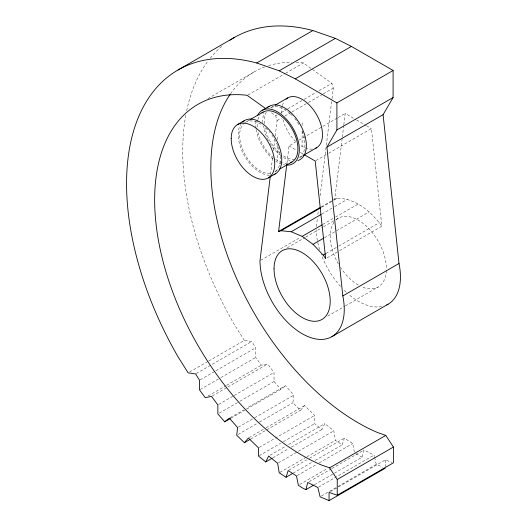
<?xml version="1.0" encoding="UTF-8"?>
<svg xmlns="http://www.w3.org/2000/svg" width="527" height="527" viewBox="0 0 527 527"><rect width="100%" height="100%" fill="white"/><g stroke="black" fill="none" stroke-linecap="round" stroke-linejoin="round"><path stroke-width="0.4" stroke-dasharray="2.63 1.98" d="M354.368 452.074L352.682 443.543L344.355 438.108L342.234 444.828L335.389 440.361L333.822 430.842L324.843 423.603L321.925 429.492L314.685 423.649L314.685 415.401L304.553 405.579L300.574 410.269L292.88 402.812L293.809 395.164L285.548 385.692L246.432 408.273M270.529 174.332L272.716 156.407M273.414 150.702L274.705 140.11M275.206 136.038L277.097 120.558L275.667 115.762L270.377 111.974M286.945 163.021L289.033 145.9L295.436 142.204M316.371 226.643L317.465 217.677M317.86 214.417L318.255 211.162M320.146 195.675L331.885 99.531M331.984 98.714L333.275 88.121L331.852 83.325L303.42 62.976L301.872 62.687A208.56 120.413 60 0 0 296.246 62.291M333.347 199.878L334.77 199.061L342.234 137.922M342.333 137.106L343.723 125.696M343.821 124.879L345.218 113.463L355.83 119.589M314.441 484.735L362.089 457.225L363.926 450.038L374.045 455.111L374.414 456.645M246.748 409.077L280.884 389.367L285.548 385.692M207.803 98.668L254.027 71.975M247.947 94.998L284.929 73.648M285.641 73.24L303.42 62.976M249.805 119.8L245.589 122.238A28.801 16.627 60 0 1 261.313 124.477M273.678 106.019L270.167 108.048A28.801 16.627 60 0 1 289.837 113.318M275.667 115.762L277.09 114.945M281.359 112.482L287.05 109.194M287.762 108.786L303.407 99.748M304.119 99.34L316.207 92.363M319.052 90.716L331.852 83.325M277.097 120.558L281.359 118.094M284.916 116.039L291.319 112.343M292.03 111.935L307.676 102.903M308.387 102.488L322.61 94.28M323.321 93.865L333.275 88.121M298.993 140.156L337.392 117.982M338.103 117.574L345.218 113.463M277.195 170.498L274.389 172.118A28.801 16.627 60 0 0 271.076 133.851M302.478 155.906L298.967 157.929A28.801 16.627 60 0 0 302.208 154.931M315.923 160.603L328.011 153.627M328.723 153.212L371.397 128.581L381.838 226.235L339.171 250.872M321.259 206.861L332.636 200.293M321.595 207.328L332.972 200.761M333.683 200.352L337.24 198.297C355.956 198.244 371.43 211.867 381.838 226.235M321.799 214.087L333.887 207.104M334.599 206.696L347.398 199.305M260.7 260.298L300.522 237.302M322.748 224.469L334.836 217.493M335.547 217.084L358.307 203.942M287.241 247.756L305.021 237.493M305.732 237.078L322.794 227.229M323.506 226.814L335.6 219.838M336.312 219.423L338.439 218.191M324.408 237.763L335.785 231.195M336.496 230.786L369.21 211.9M326.035 253.421L338.123 246.438M338.835 246.03L379.374 222.625M327.083 257.848L338.459 251.28M189.568 372.049L208.06 361.37M208.771 360.962L244.324 340.435L251.754 341.483L255.7 347.761L255.7 357.49L261.418 365.204L267.716 363.959L274.033 372.49L274.033 381.508L280.884 389.367M196.288 373.511L251.754 341.483M200.234 379.789L215.168 371.166M215.879 370.751L255.7 347.761M200.234 389.519L220.148 378.024M220.859 377.609L255.7 357.49M327.675 316.154L344.744 306.299M345.455 305.891L378.169 287.004M208.086 396.001L225.866 385.731M226.577 385.323L261.418 365.204M212.243 395.988L227.177 387.365M227.888 386.956L267.716 363.959M218.567 404.512L233.501 395.889M234.212 395.481L274.033 372.49M219.278 413.122L239.186 401.627M239.897 401.218L274.033 381.508M230.075 417.713L243.586 409.914M231.103 418.109L246.037 409.486M238.336 427.186L253.981 418.155M254.693 417.746L293.809 395.164M238.125 434.426L258.75 422.522M259.455 422.107L292.88 402.812M249.08 437.601L265.437 428.161M266.148 427.746L304.553 405.579M250.793 439.011L300.574 410.269M259.212 447.423L314.685 415.401M259.212 455.677L280.548 443.359M283.394 441.712L314.685 423.649M270.087 455.216L285.733 446.178M288.579 444.538L324.843 423.603M272.854 457.825L288.5 448.793M291.345 447.146L321.925 429.492M278.355 462.871L333.822 430.842M279.923 472.383L306.233 457.192M306.945 456.784L335.389 440.361M288.888 470.13L306.668 459.867M309.514 458.226L344.355 438.108M293.164 473.16L312.366 462.074M315.205 460.427L342.234 444.828M297.215 475.565L316.411 464.485M319.257 462.838L352.682 443.543M299.764 484.465L327.498 468.457M309.171 481.652L331.213 468.925M331.924 468.51L363.926 450.038M318.572 487.132L374.045 455.111M321.516 495.953L337.161 486.922M337.873 486.513L376.278 464.34L382.556 467.284M330.475 491.579L385.23 459.966L391.93 462.291M334.77 199.061L337.24 198.297M362.089 457.225L354.519 452.851M356.535 119.998L365.731 125.314M366.443 125.722L371.397 128.581M289.033 145.9L296.82 150.393M300.357 152.435L303.183 154.068M244.324 340.435L234.159 324.276A248.289 143.351 60 0 1 185.886 114.853M374.598 457.416L376.278 464.34M385.23 459.966L385.23 466.711M302.123 122.85L302.123 126.098M302.123 130.959L302.123 146.368M277.545 137.04L277.545 139.477M277.545 145.959L277.545 160.557M312.307 149.095A28.801 16.627 60 0 1 299.468 144.635M295.726 141.48A28.801 16.627 60 0 1 282.788 119.082M281.859 113.45A28.801 16.627 60 0 1 282.268 106.151M282.452 105.407A28.801 16.627 60 0 1 284.06 101.559M381.706 306.569A59.591 34.407 60 0 1 348.65 294.382M346.232 292.241A59.591 34.407 60 0 1 343.327 289.428M340.488 286.405A59.591 34.407 60 0 1 321.22 254.291M319.619 249.534A59.591 34.407 60 0 1 316.187 229.765M230.589 93.714A208.56 120.413 60 0 1 264.752 66.942M268.526 65.664A208.56 120.413 60 0 1 291.51 62.212M186.677 110.815A248.289 143.351 60 0 1 208.211 60.776M210.233 58.187A248.289 143.351 60 0 1 222.743 45.506M386.357 270.483A39.729 22.938 60 0 1 361.239 286.55M358.307 285.035A39.729 22.938 60 0 1 340.534 267.459M338.439 264.067A39.729 22.938 60 0 1 333.98 222.335M336.022 219.983A39.729 22.938 60 0 1 367.332 227.097A39.729 22.938 60 0 1 386.396 268.816M270.173 173.423A28.801 16.627 60 0 1 244.383 153.285A28.801 16.627 60 0 1 244.39 123.055M265.825 128.021A28.801 16.627 60 0 1 270.173 132.692M287.729 163.284A28.801 16.627 60 0 1 282.815 162.803M282.083 162.586A28.801 16.627 60 0 1 274.224 158.324M273.566 157.81A28.801 16.627 60 0 1 257.874 131.77M257.222 126.842A28.801 16.627 60 0 1 257.69 120.34M257.874 119.596A28.801 16.627 60 0 1 259.91 115.103M269.442 175.28A30.79 17.773 60 0 1 244.311 155.564A30.79 17.773 60 0 1 240.747 124.313M294.751 159.233A28.801 16.627 60 0 1 282.577 155.241M279.297 152.659A28.801 16.627 60 0 1 264.897 127.718M264.297 123.588A28.801 16.627 60 0 1 266.504 111.698M290.403 113.825A28.801 16.627 60 0 1 292.637 116.052M294.751 118.503A28.801 16.627 60 0 1 298.967 124.675M302.208 131.414A28.801 16.627 60 0 1 302.63 154.279M290.199 160.524A30.79 17.773 60 0 1 281.411 156.038M280.786 155.557A30.79 17.773 60 0 1 269.995 143.252M268.395 140.478A30.79 17.773 60 0 1 263.25 125.769M262.881 122.653A30.79 17.773 60 0 1 264.02 112.824M284.732 164.918A30.79 17.773 60 0 1 283.177 164.576M281.8 164.154A30.79 17.773 60 0 1 275.654 160.992M273.138 159.114A30.79 17.773 60 0 1 256.109 129.036M256.003 128.252A30.79 17.773 60 0 1 256.194 119.807"/><path stroke-width="0.79" d="M270.331 175.965L259.989 260.707A59.591 34.407 60 0 0 307.623 336.443A59.591 34.407 60 0 0 342.827 295.937L399.005 263.5L383.083 114.682L393.096 97.528L393.096 70.48L351.41 46.416L335.389 38.372L312.867 30.546A248.289 143.351 60 0 0 230.003 40.144M320.884 207.743L281.056 230.734L278.592 231.498L286.747 164.648M312.867 30.546L256.682 62.983A248.289 143.351 60 0 0 177.981 356.707L188.146 372.872L195.576 373.92L199.522 380.198L199.522 389.927L205.24 397.641L211.531 396.396L217.855 404.92L217.855 413.945L224.706 421.804L229.364 418.128L237.624 427.601L236.702 435.249L244.396 442.706L248.369 438.016L258.5 447.831L258.5 456.086L265.746 461.929L268.665 456.033L277.643 463.279L279.211 472.798L286.049 477.264L288.177 470.545L296.503 475.98L298.341 485.288L302.123 487.758L305.91 489.655L307.748 482.475L317.86 487.547L320.093 496.777L329.052 500.65L385.23 468.213M342.827 295.937L326.905 147.119L336.911 129.965L393.096 97.528M177.981 70.012L234.159 37.575M256.682 62.983L279.211 70.809L335.389 38.372M279.211 70.809L295.232 78.846L351.41 46.416M237.572 124.57L244.594 120.518M262.15 110.38L269.172 106.322M250.503 119.398L263.144 112.099M275.081 105.209L287.722 97.91M295.232 78.846L336.911 102.91L393.096 70.48M279.303 169.286L291.945 161.987M303.183 155.498L316.523 147.797M268.362 177.895L275.384 173.844M326.905 147.119L383.083 114.682M278.592 231.498L320.548 207.269M281.056 230.734L291.22 231.742L321.088 214.496M291.22 231.742L302.123 236.379L322.037 224.884M302.123 236.379L313.031 244.33L323.697 238.171M313.031 244.33L323.189 255.061L325.324 253.83M331.918 336.641L388.103 304.204M224.706 421.804L230.391 418.517M244.396 442.706L250.081 439.419M265.746 461.929L272.143 458.233M286.049 477.264L292.452 473.569M265.753 108.661L247.242 95.407L245.687 95.123A208.56 120.413 60 0 0 159.674 246.867A208.56 120.413 60 0 0 321.371 464.979L329.606 467.844L385.784 435.407L393.419 447.048L393.419 462.811L337.24 495.248L329.052 492.402L329.052 500.65M305.91 489.655L313.73 485.143M337.24 495.248L337.24 479.484L393.419 447.048M385.784 435.407L377.556 432.542A208.56 120.413 60 0 1 235.931 276.971A208.56 120.413 60 0 1 230.154 94.34M303.895 154.477L315.212 161.018L325.66 258.671L323.189 255.061M329.606 467.844L337.24 479.484M336.911 102.91L336.911 129.965M399.005 263.5A59.591 34.407 60 0 1 386.778 304.902M261.945 112.916A28.801 16.627 60 0 1 291.945 128.726A28.801 16.627 60 0 1 290.64 162.612M242.716 121.902A30.79 17.773 60 0 1 275.041 137.712A30.79 17.773 60 0 1 273.987 174.516M285.97 99.208A28.801 16.627 60 0 1 316.207 113.99A28.801 16.627 60 0 1 315.218 148.423M267.294 107.712A30.79 17.773 60 0 1 299.962 124.102A30.79 17.773 60 0 1 297.821 160.583M257.591 115.466A30.79 17.773 60 0 1 292.94 128.153A30.79 17.773 60 0 1 286.253 165.109M274.033 268.816A39.729 22.938 60 0 0 316.167 321.233A39.729 22.938 60 0 0 316.167 265.055A39.729 22.938 60 0 0 274.033 268.816M231.195 138.667A30.79 17.773 60 0 0 263.849 179.285A30.79 17.773 60 0 0 263.849 135.749A30.79 17.773 60 0 0 231.195 138.667"/></g></svg>
